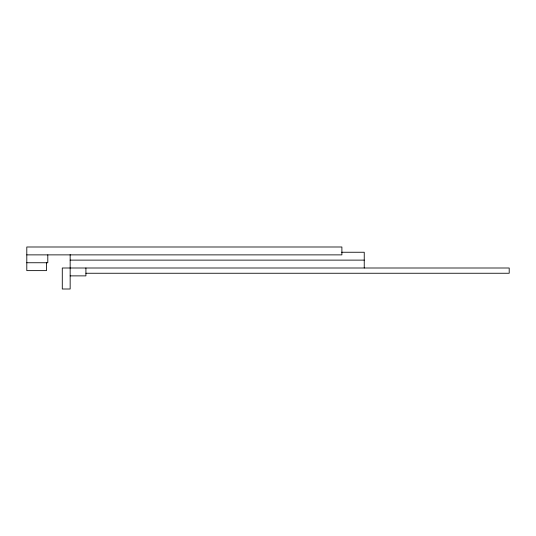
<?xml version="1.0" encoding="UTF-8"?>
<svg xmlns="http://www.w3.org/2000/svg" width="536" height="536" viewBox="0 0 536 536"><rect width="100%" height="100%" fill="white"/><g stroke="black" fill="none" stroke-linecap="round" stroke-linejoin="round"><path stroke-width="0.8" d="M341.68 252.248L364.239 252.248L364.239 268M26.8 254.875L341.888 254.875L341.888 246.995L26.8 246.995L26.8 270.626L46.491 270.626L46.491 262.747M70.156 260.121L364.239 260.121M26.8 262.747L47.804 262.747L47.804 254.875M85.914 273.253L509.2 273.253L509.2 268L62.283 268L62.283 289.005L70.156 289.005L70.156 254.607M70.156 275.879L85.914 275.879L85.914 268"/></g></svg>
